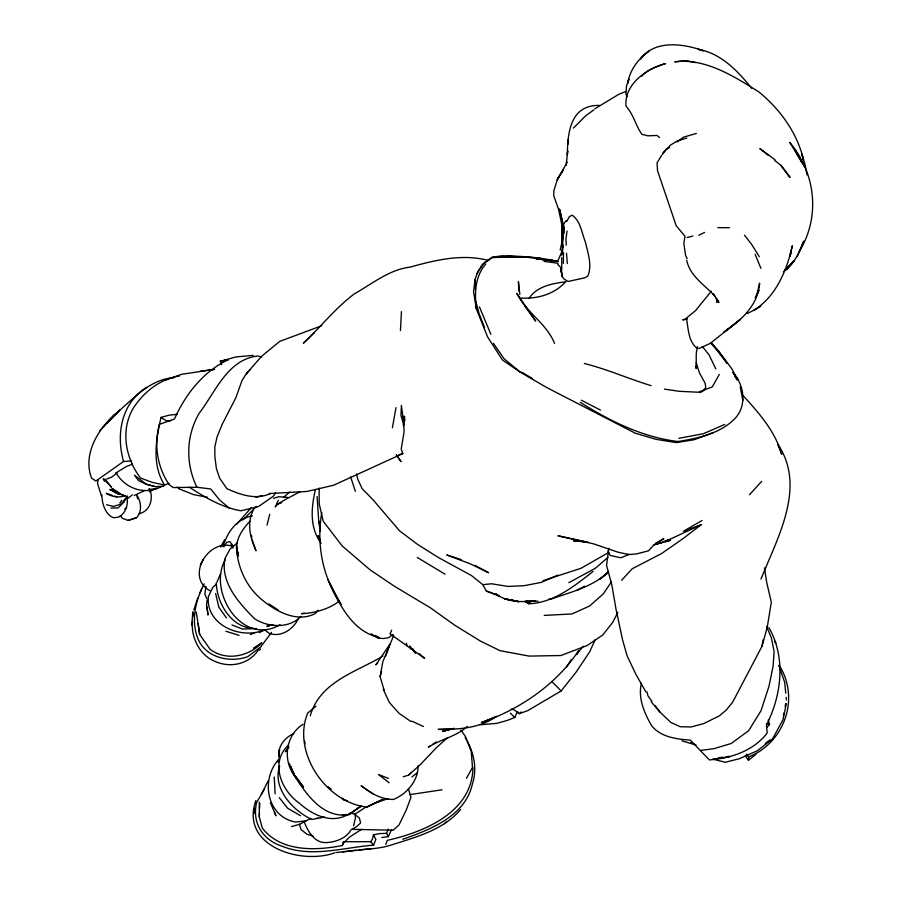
<?xml version="1.0" encoding="UTF-8"?>
<svg xmlns="http://www.w3.org/2000/svg" width="901" height="901" viewBox="0 0 901 901"><rect width="100%" height="100%" fill="white"/><g stroke="black" fill="none" stroke-linecap="round" stroke-linejoin="round"><path stroke-width="1.35" d="M561.188 269.354L561.931 276.382L564.161 279.085L568.047 281.484L584.974 277.778L587.88 276.044C592.385 265.164 587.835 253.17 585.459 242.279C581.731 233.1 580.785 221.263 572.18 215.159L569.398 216.6L566.74 221.421M563.373 263.419L563.519 252.348M566.132 165.469L567.709 150.76L567.348 154.961C567.596 132.492 570.344 104.854 599.402 105.406M568.216 143.991L568.294 139.452M580.255 402.353C610.112 421.15 642.604 437.323 678.059 441.513C697.723 438.314 719.257 433.82 733.988 419.506C747.323 406.655 744.575 385.605 733.076 372.552M562.1 235.274L561.886 244.07L561.605 221.623L562.539 227.739L562.528 221.736L559.544 209.212L562.528 221.736L562.201 235.589M561.74 257.472L561.728 270.255M361.538 829.325L349.43 837.187L343.135 843.404L342.403 845.498C315.418 850.871 280.718 852.008 262.27 828.019L259.308 816.937L259.443 812.803M259.589 808.659L259.77 803.14M191.767 625.621L192.803 611.7M216.308 582.947C216.758 602.803 231.242 627.637 253.057 628.29M259.297 802.307L259.308 816.937M400.427 330.644L401.452 311.645M321.803 512.5C316.183 544.587 322.659 577.575 341.085 604.605L327.559 578.926M373.138 793.894L361.042 785.672C370.345 793.071 381.258 799.592 393.512 799.435C406.79 794.018 418.481 780.548 418.109 765.568M237.988 552.459L237.74 555.219C233.596 542.244 241.31 530.351 249.892 521.274M254.048 813.479L254.51 808.388M403.659 424.641L400.979 415.485L401.395 405.427L403.817 424.067L403.4 425.711L404.515 416.228L404.808 420.97M192.42 621.904C191.001 638.291 200.259 656.266 216.308 661.92C231.354 668.182 249.768 663.744 258.576 649.598M192.904 616.588L193.276 612.601M608.794 548.36L606.564 565.423L611.79 584.67L616.047 609.358L622.602 639.947L627.107 655.815L636.027 674.612L645.882 691.878M101.836 494.593C101.937 502.871 104.888 514.527 113.627 517.771L118.819 517.095C125.183 513.322 128.043 506.058 127.176 498.872L132.391 494.807M562.01 254.837L562.979 245.613M561.886 253.327L563.936 226.838M557.651 261.301C536.118 256.65 513.874 255.006 491.946 257.585L483.916 263.283L477.733 271.82L475.03 279.513L473.543 291.845L476.37 308.953L487.599 336.929L502.488 360.062L520.136 372.079L546.749 387.554L635.306 433.223L655.917 439.294L676.414 442.639L694.007 439.756L713.378 432.581M207.151 600.111L206.532 605.1L208.063 615.045L206.948 606.835M205.912 586.281L204.854 594.187L206.813 598.726M278.691 755.86C278.184 745.837 284.84 737.468 293.771 733.605M472.935 767.675C472.27 812.285 424.416 831.972 387.306 840.351L385.752 844.35M567.078 231.05L565.952 238.844L566.256 245.185M651.141 701.744L659.802 711.903L670.783 722.399L680.21 726.724L691.112 726.983L703.726 723.604L719.336 715.878L726.116 710.191L732.671 702.149L762.077 646.13L763.057 639.845M697.363 346.739L696.259 353.519L696.18 368.588L696.034 365.806M98.108 479.828L97.499 483.341L101.464 496.057M392.374 427.84L396.012 407.635M384.175 690.155L380.121 676.73L382.846 661.661L393.714 635.498M783.352 715.676L783.859 713.063M785.12 706.508L785.627 703.884M177.317 414.302L169.388 415.124L161.009 417.388C155.997 439.53 151.616 464.691 164.556 485.042L169.005 483.386M315.496 489.513C311.127 507.263 309.437 527.963 321.173 543.269M786.291 703.647L783.037 719.584L772.607 738.843L757.324 750.77L739.203 758.766L725.305 762.257L712.725 759.115M476.37 308.953C474.444 293.377 474.917 276.427 485.785 263.97M560.208 250.061L563.069 237.008M232.762 547.042L231.039 544.756L231.399 545.927C207.433 539.44 185.493 577.462 209.989 590.752M381.787 837.48L388.286 836.657L386.552 833.391L379.715 833.583L373.453 834.855L372.473 839.022L370.705 841.669L343.337 841.748L342.403 845.498M561.267 255.017L561.819 252.652M757.223 293.23L759.633 283.105C758.27 305.09 740.96 320.621 723.953 332.142L740.329 319.348L710.27 343.405L699.041 348.507L695.921 347.335C687.97 339.767 688.443 328.144 686.359 318.188L695.549 310.597L711.373 291.158M353.575 825.778L355.501 817.77L354.893 813.986M779.196 665.321C800.122 698.343 784.625 742.458 748.708 756.975L748.483 760.275L755.838 754.34M267.068 525.114L269.726 514.291M380.121 676.73L381.528 671.301M641.489 683.093C637.728 697.892 644.305 713.142 651.671 725.801C661.176 737.3 676.437 739.079 690.38 740.16L709.335 759.903C731.094 758.282 753.371 750.905 767.168 733.087L766.447 724.978C781.674 695.268 786.066 657.358 768.88 627.592M255.884 800.561C239.576 846.264 301.182 865.219 334.947 852.74M762.077 646.13L767.303 626.848L771.324 602.251L766.672 582.316L764.487 567.934M279.682 766.053C271.956 788.195 293.039 810.832 311.881 819.471L324.642 817.049M193.839 609.943L197.803 597.971M278.184 762.201L279.344 758.698C260.276 778.475 266.189 816.565 295.449 822.039L306.081 820.856L310.822 818.333M216.983 582.046L220.621 573.633M253.023 510.743C246.57 523.492 250.433 538.505 255.997 550.849L252.37 540.161M385.504 656.457L390.156 643.821L375.841 664.882L377.767 662.866M264.162 789.535L256.537 802.667C251.886 823.323 262.901 840.137 282.61 846.433C311.701 857.932 343.619 847.447 373.611 845.149L375.852 839.383L373.453 834.855M791.134 252.967L789.625 256.717L792.317 245.77C786.584 272.181 773.52 302.387 747.109 313.548M760.996 579.073C777.36 537.92 806.823 486.743 777.709 444.182M479.974 724.764L496.44 723.402L506.677 720.62L514.82 717.534L516.442 713.536L518.019 711.948M797.216 256.503L803.76 241.074C799.502 252.629 793.905 264.522 783.408 271.651M223.009 546.749C227.187 532.198 236.614 518.931 252.336 515.845M386.552 833.391L388.365 829.1M391.653 630.171L390.054 633.853L424.608 658.338L419.427 653.766M310.226 715.856C319.956 681.528 355.963 672.27 382.993 656.007M199.898 592.892L201.542 589.141M204.2 583.837C195.483 600.776 190.719 620.293 197.916 638.685C205.608 657.662 229.755 663.17 247.696 656.716L260.58 647.076L271.539 632.389M558.091 260.31L562.708 249.836M595.111 639.744L589.772 651.705L575.919 672.383L561.143 690.954L527.806 710.607L519.246 713.682L514.899 710.326L511.453 709.031M799.401 251.3C820.631 216.679 815.619 173.026 789.738 142.381L805.359 167.879L795.301 150.602L801.913 162.687M278.285 500.224L275.165 507.026L278.094 503.941L283.995 500.28L300.056 491.732M391.642 829.539L388.286 836.657M174.332 377.665C148.575 379.017 132.132 400.731 113.391 415.575C97.004 430.937 82.824 455.309 91.542 478.026L95.844 481.055L123.561 461.47L131.591 460.963M268.284 780.671L261.346 794.434M757.426 293.478L758.924 290.449L755.173 297.578M617.827 612.342L612.77 622.276L602.758 635.014L587.159 645.51L560.872 655.534L529.135 656.097L500.078 650.68L480.616 641.208L454.802 625.249L430.565 607.905L394.469 586.281L370.142 569.894L342.155 545.927L323.234 521.24L319.191 503.794L319.145 488.196M203.175 559.611L200.304 565.096M578.374 651.04C555.793 684.861 519.787 709.346 481.551 722.489L495.37 716.824M578.701 650.522L576.505 654.61L583.184 646.254M220.61 547.031L224.586 539.823M466.481 778.318L472.462 767.494L471.279 751.558L465.558 736.714L460.974 730.092M567.27 162.135L557.257 179.761L553.811 190.911L553.732 195.731L558.417 208.897L562.539 227.739M719.291 374.411L712.286 386.901L698.219 392.228L678.96 391.271L664.431 389.131M476.618 274.366L482.384 264.365L492.194 257.224L502.082 255.771L539.992 258.058L529.101 257.495M120.216 515.485L122.39 518.345L128.224 520.406L136.637 517.636C142.099 511.498 141.232 502.972 137.526 496.192M127.492 496.034L123.978 502.037L118.065 507.939L110.958 508.085M661.525 155.524L657.054 162.89L657.527 170.649L676.155 225.588L685.019 236.344L683.848 243.304L685.526 255.163L687.148 258.733M298.118 618.976C293.14 629.517 280.932 637.57 269.174 633.369L264.23 629.54M223.932 546.727L226.725 542.301L229.811 541.625L232.424 544.936L232.931 548.09M321.758 325.745L279.727 341.366L261.515 356.368L246.255 373.859L242.054 380.447L235.848 397.724L222.254 424.213L217.073 436.861L214.81 446.873L214.866 456.818L216.409 468.599L219.698 478.296L226.872 488.635C240.533 494.852 256.177 500.314 270.604 493.455M275.627 492.746L273.431 496.169L258.396 506.587L240.916 510.777C221.984 507.511 205.09 497.442 189.199 487.103M566.639 666.841L571.178 659.791M288.804 746.49L285.347 751.761L288.793 747.368M529.033 298.546C536.298 286.417 552.786 283.398 565.839 281.765M225.408 559.431C207.14 590.696 241.626 647.166 280.031 624.753M351.03 829.81C346.333 838.223 336.501 841.725 327.39 842.525C314.742 843.843 308.018 831.6 304.121 821.622M611.475 581.866L603.231 593.917L589.592 606.024L571.966 613.953L544.249 615.406M119.878 503.028L121.77 500.337M703.749 390.223L705.731 387.486L705.156 383.285L699.469 372.935L696.225 362.9M125.588 498.163L121.275 504.064L113.346 506.452L106.498 504.74M259.589 650.229L260.524 648.957M662.246 154.578L665.862 149.814L669.353 147.471M317.873 610.202L315.406 613.446C298.186 622.726 277.925 612.455 264.016 601.429C246.694 588.285 236.862 567.078 236.445 545.499L238.405 556.142M641.636 76.36C647.526 69.219 657.133 66.415 665.602 63.554C646.67 68.701 624.1 84.063 625.992 106.172C633.606 114.371 635.622 125.667 641.884 134.317L647.909 135.826L657.066 135.454L659.498 137.56M566.29 220.599L563.688 223.966L564.026 233.517M242.921 519.911L256.447 506.441M236.512 524.405L251.176 507.747M749.474 494.728L761.683 481.371M621.611 580.267L632.277 568.711L661.627 553.529L683.465 538.302L701.192 524.742L683.375 531.297L701.992 520.541M246.255 373.859L250.106 369.703M659.352 542.334L655.568 543.472L663.846 538.618L654.103 544.801L648.438 550.86L636.354 553.946L628.819 554.543L617.838 552.144L593.511 543.844L557.944 535.791L588.499 542.334L573.419 540.78L584.603 541.636M766.717 727.524L769.499 724.562L768.294 720.057M662.618 153.271L670.412 145.14L677.518 140.838L686.765 138.09M573.419 128.1L585.627 115.835L593.838 109.866M288.41 745.183C269.726 762.392 281.157 790.661 299.402 803.219C313.199 815.664 333.224 825.046 350.343 812.95M99.831 430.599L119.81 410L106.937 423.132M460.58 809.47C443.371 830.035 415.947 837.085 391.485 844.935C380.864 848.494 369.725 848.888 358.677 849.891M300.911 616.374C289.345 628.853 267.8 627.592 254.386 618.593C238.788 602.724 220.283 582.62 224.946 558.485L230.014 549.171L237.031 543.01M444.475 823.638L446.4 821.678M314.359 332.66L303.355 343.292C320.61 327.018 335.33 308.165 354.363 293.839C372.124 283.883 389.255 269.557 410.068 267.124C435.442 260.051 462.607 253.463 488.747 260.547M216.477 583.904L212.782 587.463L208.379 596.518C205.428 625.181 241.581 640.284 264.894 629.63L259.353 632.603M403.22 776.786L408.435 775.187L410.811 772.912M608.49 571.842C593.072 586.686 571.189 591.923 551.581 598.951L548.957 599.109M447.268 737.829L436.185 747.875L420.26 764.679L408.435 775.187M146.638 387.295C121.23 403.355 115.88 434.192 123.561 461.47M283.556 497.42L289.525 492.047M608.648 571.38L599.841 579.23L608.513 572.45M784.771 269.951L791.742 263.79L786.584 268.216M303.051 724.246C285.899 734.979 282.418 759.442 294.267 775.434C306.295 794.344 323.087 818.772 348.845 814.628L360.704 806.282M519.246 713.682L521.217 711.97M607.916 557.415L595.426 568.238L568.824 582.665M467.36 726.33C456.176 736.703 440.848 739.158 428.268 747.211L430.554 745.713M565.13 282.351C553.935 294.424 537.075 299.064 521.003 298.051M593.038 571.448C574.297 586.134 553.743 602.848 528.864 603.771L524.934 601.158M411.937 776.921L417.523 772.562M124.732 509.088L126.624 507.623M115.542 474.151L111.465 477.248L106.566 479.084M361.459 805.652L348.845 814.628L361.267 806.046M765.422 743.336L769.916 739.946M393.05 634.394L388.579 637.717L383.601 638.505L377.846 638.133L371.133 633.718M677.113 141.919L683.634 137.132L696.349 133.438M754.216 310.282L760.883 306.126M594.806 108.841L618.863 94.256L625.452 91.62M338.967 601.372C328.268 609.47 314.764 612.939 301.553 613.716L304.279 613.097M156.188 488.173L149.498 491.721L149.375 488.579L150.197 489.829M432.829 744.226L436.253 741.985M315.981 706.215L307.725 713.051C291.631 752.02 325.892 802.487 366.73 807.048L382.666 799.514M351.458 813.288L354.803 814.279L364.973 807.679M162.112 486.225C145.545 495.527 125.689 489.266 116.083 472.856L126.512 466.436L132.413 464.206M261.177 643.641L253.744 648.213L261.786 642.796C248.586 656.728 226.027 661.323 210.079 649.283L199.628 634.338L196.272 612.061M113.391 415.575L116.86 413.469M496.62 716.306C479.681 728.335 458.26 729.607 438.156 729.393L452.55 728.808L442.639 731.308L453.383 728.47M577.214 590.256L584.49 586.157M299.233 824.471L306.081 820.856M608.648 552.504L581.032 568.294L543.021 580.649M698.759 235.274L704.582 232.447M669.038 539.451L660.951 542.706M701.192 524.742L665.276 541.433M144.194 490.741L134.193 495.505M382.7 799.39L366.73 807.048L377.249 802.239L387.937 798.725M125.408 495.437C119.247 498.253 111.803 496.8 106.194 493.32L112.152 495.302M403.817 424.067L404.053 431.996L401.227 448.991L402.792 453.608L333.607 485.234L306.903 491.473L269.23 493.557M699.987 392.509L703.084 391.147M557.899 575.097L541.422 582.35L524.179 585.695L508.006 586.438L491.619 583.78L482.801 584.648L471.471 575.559L438.246 557.426L417.512 544.373L399.503 530.79L373.543 500.359L362.146 488.635L357.708 479.095L356.548 473.949M724.742 424.427L703.399 433.719L678.802 438.337M728.672 756.243L726.217 757.29L714.076 758.935M250.264 634.529L254.96 632.739M278.094 503.941L281.743 502.589M402.724 839.248C430.498 829.63 465.671 815.901 472.462 783.645C477.541 768.26 473.633 750.938 465.153 737.592M165.052 380.301L181.597 374.309L214.629 369.354M139.159 513.615C150.185 511.52 153.97 497.836 149.375 488.579M272.068 624.663L266.876 626.432L273.183 624.539M273.555 498.399L278.657 496.721L288.297 497.51M128.224 520.406L136.637 517.636M655.117 544.564L661.402 542.729M398.895 454.802L402.792 453.608M291.462 826.622L299.549 824.302L301.024 829.675L307.061 834.27L313.109 836.06M654.103 544.801L670.603 540.273L665.343 541.681M686.506 318.853L682.699 319.9L687.429 318.841M687.204 237.56L692.903 236.017M255.839 497.296L261.943 495.64M442.639 731.308L454.408 728.357M225.408 360.31L220.294 361.267L221.623 364.725M442.053 789.794L409.854 794.614M149.273 489.615L157.112 488.365M200.056 371.268L213.931 369.455M700.787 750.398L713.885 748.675L731.218 743.483L748.652 730.688L761.03 710.72L769.026 686.1L773.092 666.222L774.105 651.524L771.38 637.84L766.605 626.409M336.276 852.583L356.053 850.172M342.414 851.918L370.885 848.765M170.886 420.688L166.922 421.105L161.009 417.388M718.987 757.595L723.154 757.234M725.936 756.986L730.114 756.626M179.457 375.965C160.333 378.927 144.194 391.62 133.708 407.534C120.07 429.619 125.363 458.136 140.511 478.014L151.999 482.272L164.556 485.042M491.946 257.585L523.898 256.65L507.319 256.38L523.661 257.213M253.158 355.354L235.848 356.954L220.294 361.267L228.381 359.702C203.333 371.449 185.538 394.12 174.501 418.988L159.432 424.315C153.778 444.801 157.247 467.067 169.219 484.682L173.195 487.565L196.925 487.261L210.721 488.973L219.551 499.931L229.293 508.13M535.374 601.068C522.197 602.116 507.364 602.386 496.203 594.164M256.56 628.515L242.448 629.078L231.929 624.922M342.38 815.09L346.119 814.988M316.195 818.345L318.549 818.277M163.622 486.371L155.04 486.585L146.412 484.299L138.754 480.807L134.44 475.221L146.412 484.299L154.139 486.225M717.748 227.638L729.517 227.694M526.263 600.899L538.043 601.192M116.083 472.856L117.119 472.991M544.046 261.38L557.956 263.227M119.259 494.221L109.854 489.423L117.547 493.782L123.099 494.728M506.903 599.39L517.343 601.046M557.787 261.335L549.993 260.062L557.809 261.391M207.467 497.262L193.816 494.694L178.826 488.77M695.2 62.552L686.292 60.66L674.736 61.82C705.438 57.979 733.797 76.225 758.777 91.857C780.097 109.246 797.284 132.943 803.546 159.939L801.744 153.947L805.043 164.669L807.026 174.884M261.662 357.033L257.799 355.985C227.457 359.409 215.53 392.014 199.234 413.21C185.888 435.836 185.482 463.801 196.925 487.261M526.06 601.181L530.464 602.42M681.899 740.847L696.068 745.003M584.355 363.497C607.173 369.23 628.65 378.792 651.085 385.662M703.152 50.816L698.354 49.318C721.003 53.373 737.919 71.044 751.648 88.321M225.914 631.252L239.08 635.351M461.109 559.566L446.727 554.96L470.052 563.733L488.579 572.721L475.086 565.4M114.528 496.102L116.916 496.89M766.931 723.683L769.499 724.562M127.548 496.755L119.946 494.176L112.017 488.398L119.878 493.455M690.639 742.773L694.603 744.17M482.801 584.648L486.382 591.067L495.708 594.401M703.152 50.693C683.465 43.586 654.52 39.498 640.588 59.072L642.098 56.831L648.72 51.222C638.235 58.925 629.754 70.087 627.772 83.174L628.921 79.153L626.51 85.955L625.981 94.346L627.141 96.722M486.382 591.067L499.278 596.09L496.124 593.984M388.466 778.43L378.386 774.477L389.187 782.789M347.595 801.034L342.628 799.018L344.295 799.987L342.121 798.196M411.802 721.138L423.47 726.499M628.098 554.205L628.819 554.543L620.902 557.787L610.135 555.478L607.984 550.849M278.037 609.909L268.881 603.94M581.314 400.213L600.528 410.09M532.345 378.488L521.837 372.237M176.99 487.137L179.288 488.353M375.503 635.52L379.163 637.604C352.156 631.342 339.305 604.436 328.91 581.382M300.551 815.743L287.701 808.298L279.265 797.644M417.298 557.471L445.06 574.196M525.587 601.553L528.864 603.771M410.98 721.566L399.008 713.288L389.3 702.341L383.184 689.175M774.995 159.725L759.847 148.609L768.305 155.321M774.646 160.367L780.976 165.401L789.895 177.215L780.976 165.401M327.975 786.596L331.23 789.276M354.803 814.279L359.353 818.007L360.614 822.928L356.503 826.758L351.694 829.337L393.196 830.204L399.087 824.877L406.261 809.976L410.969 797.362L408.367 788.555M520.136 372.079L504.098 358.778L493.444 343.349M510.405 713.232L514.82 717.534M551.896 681.539L561.143 690.954M711.103 342.876L718.412 350.624L731.916 368.937L735.543 375.875M524.562 305.687L535.667 321.105L516.859 293.422C526.207 312.534 546.569 323.391 554.543 343.405M303.479 786.922L294.762 776.02L289.198 763.372M711.159 343.574L718.671 351.829L727.175 363.396L711.396 342.785M743.291 395.854C759.092 413.108 775.254 431.466 781.719 454.419L778.216 445.454M103.93 478.825L111.442 487.171L105.271 479.737M746.343 754.182L748.708 756.975M370.705 841.669L373.611 845.149M303.389 787.192L295.562 776.121M409.572 645.961L415.665 653.326L412.737 648.686M702.307 346.491L709.008 354.814L715.833 368.903M296.485 778.171L294.762 776.02L290.933 767.235M298.22 780.334L300.81 783.566M557.516 263.925L559.51 266.414M744.485 235.184L751.502 244.194L759.329 256.706M651.93 701.26L647.988 695.932L646.941 691.855M655.072 705.517L659.802 711.903M733.02 372.856L737.818 379.434L734.056 374.23M745.33 755.928L748.483 760.275M226.444 617.94L218.853 607.206L215.632 593.511M396.361 454.971L401.08 461.672L396.463 455.106M713.209 293.794L714.775 296.012C704.65 284.862 689.975 276.179 686.742 260.344M713.119 293.737L718.964 302.409L716.419 298.513L716.993 302.421L716.453 298.366M294.098 773.801L291.913 770.332L290.967 766.582M734.889 376.37L737.018 379.974M774.432 640.904L775.671 643.19L775.412 641.535M103.243 479.028L104.448 481.303M320.396 540.499L318.042 535.69L320.407 540.78M409.921 646.659L411.014 649.058L409.944 646.524M479.445 306.903L490.865 334.294M755.151 254.319L760.894 268.363M484.524 327.66L479.152 313.818L475.796 301.204M274.602 812.195L275.931 815.833L270.356 802.543M778.802 665.445L784.715 682.474L785.751 693.229M350.68 476.933L355.354 491.383M406.328 643.19L407.072 645.713M402.893 416.093L404.267 420.925M319.416 523.627L318.706 521.015L320.294 531.275M136.625 494.829L137.628 498.737M251.356 535.25L251.863 537.706M740.228 387.013L742.818 400.281M562.686 244.317L563.215 247.606M560.445 266.933L561.165 272.136L561.098 269.771M304.628 741.174L305.011 743.899M198.22 623.661L199.628 634.338M519.854 294.503L518.413 281.698L518.852 291.068M786.134 697.261L786.393 699.953M561.503 271.1L561.931 276.382L561.852 273.938M566.515 253.294L567.303 263.531M317.107 496.575L318.763 521.859M274.231 777L275.132 793.826M475.03 279.513L475.446 289.458M279.119 751.648L278.916 757.189L279.535 749.564L279.119 751.648M557.978 178.004L557.257 179.761L563.294 169.872L557.978 178.004M794.085 260.547L786.438 269.579L794.085 260.547M541.681 259.432L535.971 258.801L557.629 261.47L541.681 259.432M518.807 601.733L504.267 598.647L518.807 601.733"/></g></svg>
